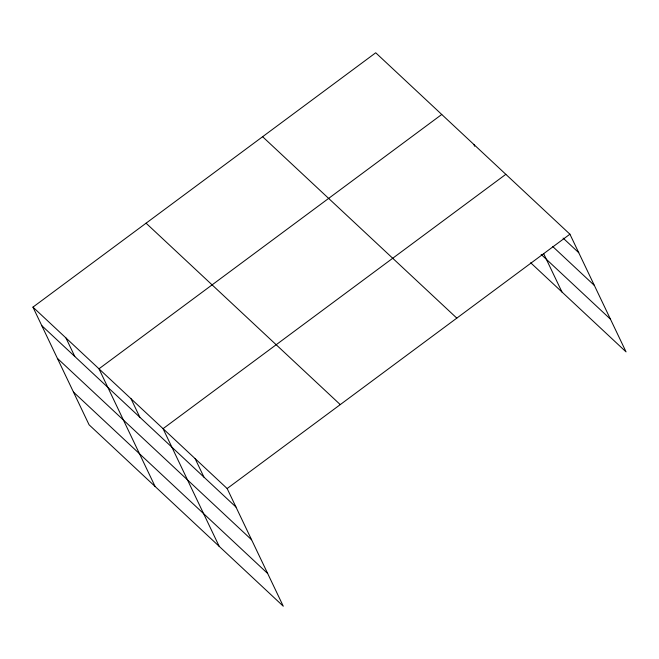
<?xml version="1.0" encoding="UTF-8"?>
<svg xmlns="http://www.w3.org/2000/svg" width="659" height="659" viewBox="0 0 659 659"><rect width="100%" height="100%" fill="white"/><g stroke="black" fill="none" stroke-linecap="round" stroke-linejoin="round"><path stroke-width="0.99" d="M32.95 307.127L227.149 488.541L283.279 606.214L89.08 424.8L32.95 307.127L375.721 52.786L569.92 234.2L626.05 351.873L530.668 262.768M441.752 114.468L98.982 368.809L155.104 486.482M505.832 174.33L163.061 428.671L219.192 546.352M227.149 488.541L569.92 234.2M563.099 238.097L578.75 252.71M552.629 246.45L594.36 285.438M541.138 254.415L610.44 319.154M262.603 136.718L456.811 318.132M146.067 223.187L340.266 404.61M41.781 325.637L235.98 507.051M57.391 358.356L251.59 539.779M73.47 392.072L267.669 573.495M543.749 253.814L561.962 292.011M473.796 144.403L474.678 146.249M195.105 458.606L203.936 477.116M131.026 398.736L139.848 417.254M65.966 337.968L74.796 356.478"/></g></svg>
